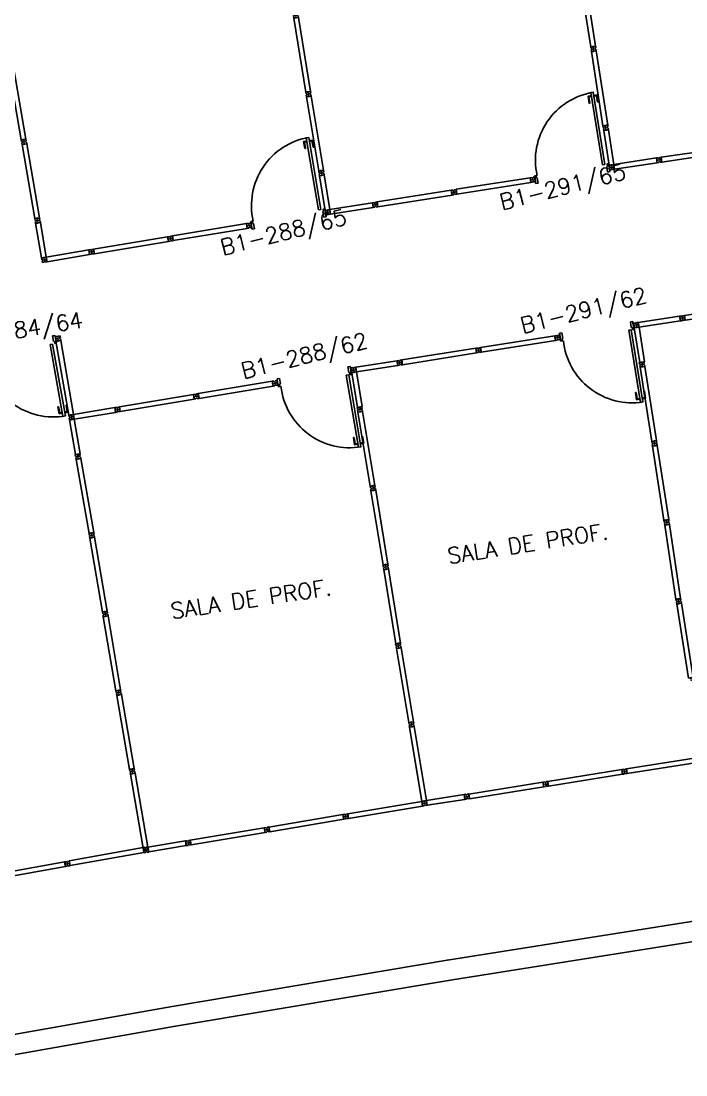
# Model space of a CAD drawing. Header units: millimetres. Extents: x 2757 to 3055, y 1102 to 1216.
# Drawn here: x 2839.09 to 2847.41, y 1183.53 to 1196.73 of the extents above; entities that cross this region are included whole.
import ezdxf

# ---------------------------------------------------------------- set-up
doc = ezdxf.new("R2010")
doc.units = ezdxf.units.MM
for name, color, linetype in [('BANC', 2, 'Continuous'), ('DIV', 2, 'Continuous'), ('TEXTO', 2, 'Continuous'), ('TEXTO-ENDEREÇO', 2, 'Continuous')]:
    doc.layers.add(name, color=color, linetype=linetype)
doc.styles.add('UNB-100', font='simplex.shx', dxfattribs={"height": 0.2})
doc.styles.add('UNB-100-1', font='simplex.shx', dxfattribs={"height": 0.2})

# ---------------------------------------------------------------- blocks, each defined once
blk = doc.blocks.new('DIVMT-SLC')
for p, q in [((-0.03, 0.03), (-0.03, 0.006)), ((-0.008, 0.03), (-0.03, 0.03)), ((-0.0185, 0.006), (-0.03, 0.006)), ((-0.0185, -0.006), (-0.0185, 0.006)), ((-0.008, 0.03), (-0.008, 0.02)), ((-0.008, 0.02), (0.008, 0.02)), ((-0.0051, 0), (0.0051, 0)), ((0.0051, 0), (-0.0051, 0)), ((-0.0051, 0), (0.0051, 0)), ((0, -0.0051), (0, 0.0051)), ((0, 0.0051), (0, -0.0051)), ((0.008, 0.03), (0.008, 0.02)), ((0.008, 0.03), (0.03, 0.03)), ((0.0205, 0.006), (0.03, 0.006)), ((0.0205, -0.006), (0.0205, 0.006)), ((0.0205, 0.006), (0.0205, -0.006)), ((0.0205, 0.006), (0.03, 0.006)), ((0.97, 0.03), (0.03, 0.03)), ((0.03, 0.006), (0.03, 0.03)), ((0.03, -0.03), (0.03, 0.03)), ((0.03, -0.005), (0.03, 0.005)), ((0.97, -0.03), (0.97, 0.03)), ((0.97, 0.03), (0.97, 0.009)), ((0.97, 0.009), (0.97, 0.027)), ((0.9795, 0.006), (0.97, 0.006)), ((0.97, -0.005), (0.97, 0.005)), ((0.9795, 0.006), (0.9795, -0.006)), ((1.0051, 0), (0.9949, 0)), ((1, 0.0051), (1, -0.0051)), ((-0.0185, -0.006), (-0.03, -0.006)), ((-0.03, -0.03), (-0.03, -0.006)), ((-0.008, -0.03), (-0.03, -0.03)), ((-0.008, -0.03), (-0.008, -0.02)), ((-0.008, -0.02), (0.008, -0.02)), ((0.008, -0.03), (0.008, -0.02)), ((0.008, -0.03), (0.03, -0.03)), ((0.0205, -0.006), (0.03, -0.006)), ((0.0205, -0.006), (0.03, -0.006)), ((0.03, -0.006), (0.03, -0.03)), ((0.97, -0.03), (0.03, -0.03)), ((0.9795, -0.006), (0.97, -0.006)), ((0.97, -0.009), (0.97, -0.027))]:
    blk.add_line(p, q)
blk = doc.blocks.new('PDV2D-SLC')
at = {"layer": 'DIV'}
for p, q in [((0.03, 0.05), (0.06, 0.05)), ((0.03, 0.035), (0.03, 0.05)), ((0.03, -0.035), (0.03, 0.035)), ((0.06, 0.05), (0.06, -0.02)), ((0.941, 0.05), (0.941, -0.02)), ((0.971, 0.05), (0.941, 0.05)), ((0.971, 0.035), (0.971, 0.05)), ((0.971, -0.035), (0.971, 0.035)), ((0.03, -0.05), (0.03, -0.035)), ((0.05, -0.05), (0.03, -0.05)), ((0.05, -0.02), (0.06, -0.02)), ((0.05, -0.02), (0.05, -0.05)), ((0.079, -0.05), (0.109, -0.05)), ((0.079, -0.05), (0.079, -0.965)), ((0.109, -0.05), (0.109, -0.965)), ((0.951, -0.02), (0.941, -0.02)), ((0.951, -0.02), (0.951, -0.05)), ((0.951, -0.05), (0.971, -0.05)), ((0.971, -0.05), (0.971, -0.035)), ((0.109, -0.965), (0.079, -0.965))]:
    blk.add_line(p, q, dxfattribs=at)
at = {"layer": 'DIV', "color": 1}
for p, q in [((0.036, -0.925), (0.036, -0.835)), ((0.046, -0.835), (0.036, -0.835)), ((0.046, -0.915), (0.046, -0.835)), ((0.046, -0.915), (0.076, -0.915)), ((0.141, -0.915), (0.111, -0.915)), ((0.141, -0.915), (0.141, -0.835)), ((0.141, -0.835), (0.151, -0.835)), ((0.151, -0.925), (0.151, -0.835)), ((0.036, -0.925), (0.076, -0.925)), ((0.151, -0.925), (0.111, -0.925))]:
    blk.add_line(p, q, dxfattribs=at)
blk.add_arc((0.076, -0.1), 0.865, 270, 3.3214, dxfattribs=at)
blk = doc.blocks.new('MDIVMT-SLC')
for p, q in [((-0.03, 0.03), (-0.03, 0.006)), ((-0.008, 0.03), (-0.03, 0.03)), ((-0.0185, 0.006), (-0.03, 0.006)), ((-0.0185, -0.006), (-0.0185, 0.006)), ((-0.008, 0.03), (-0.008, 0.02)), ((-0.008, 0.02), (0.008, 0.02)), ((-0.0051, 0), (0.0051, 0)), ((-0.0051, 0), (0.0051, 0)), ((0, -0.0051), (0, 0.0051)), ((0, -0.0051), (0, 0.0051)), ((0.008, 0.03), (0.008, 0.02)), ((0.008, 0.03), (0.03, 0.03)), ((0.0205, 0.006), (0.03, 0.006)), ((0.0205, -0.006), (0.0205, 0.006)), ((0.0205, 0.006), (0.03, 0.006)), ((0.0205, -0.006), (0.0205, 0.006)), ((0.03, 0.03), (0.03, -0.03)), ((0.03, 0.03), (0.47, 0.03)), ((0.03, 0.006), (0.03, 0.03)), ((0.03, 0.009), (0.03, 0.027)), ((0.03, 0.005), (0.03, -0.005)), ((0.47, 0.03), (0.47, -0.03)), ((0.4795, 0.006), (0.47, 0.006)), ((0.47, 0.005), (0.47, -0.005)), ((0.4795, -0.006), (0.4795, 0.006)), ((0.4949, 0), (0.5051, 0)), ((0.5051, 0), (0.4949, 0)), ((0.5, -0.0051), (0.5, 0.0051)), ((-0.0185, -0.006), (-0.03, -0.006)), ((-0.03, -0.03), (-0.03, -0.006)), ((-0.008, -0.03), (-0.03, -0.03)), ((-0.008, -0.03), (-0.008, -0.02)), ((-0.008, -0.02), (0.008, -0.02)), ((0.008, -0.03), (0.008, -0.02)), ((0.008, -0.03), (0.03, -0.03)), ((0.0205, -0.006), (0.03, -0.006)), ((0.0205, -0.006), (0.03, -0.006)), ((0.03, -0.006), (0.03, -0.03)), ((0.03, -0.03), (0.03, -0.009)), ((0.03, -0.009), (0.03, -0.027)), ((0.03, -0.03), (0.47, -0.03)), ((0.4795, -0.006), (0.47, -0.006))]:
    blk.add_line(p, q)
blk = doc.blocks.new('MTT-SLC')
for p, q in [((-0.008, 0.03), (-0.03, 0.03)), ((-0.03, 0.03), (-0.03, 0.006)), ((-0.0185, 0.006), (-0.03, 0.006)), ((-0.0185, -0.006), (-0.0185, 0.006)), ((-0.008, 0.03), (-0.008, 0.02)), ((-0.008, 0.02), (0.008, 0.02)), ((-0.0051, 0), (0.0051, 0)), ((0, -0.0051), (0, 0.0051)), ((0.008, 0.03), (0.03, 0.03)), ((0.008, 0.03), (0.008, 0.02)), ((0.0205, -0.006), (0.0205, 0.006)), ((0.0205, 0.006), (0.03, 0.006)), ((0.03, 0.006), (0.03, 0.03)), ((-0.03, -0.03), (-0.03, -0.006)), ((-0.0185, -0.006), (-0.03, -0.006)), ((-0.008, -0.03), (-0.03, -0.03)), ((-0.008, -0.02), (0.008, -0.02)), ((-0.008, -0.03), (-0.008, -0.02)), ((0.008, -0.03), (0.008, -0.02)), ((0.008, -0.03), (0.03, -0.03)), ((0.0205, -0.006), (0.03, -0.006)), ((0.03, -0.006), (0.03, -0.03))]:
    blk.add_line(p, q)
blk = doc.blocks.new('PDV2E-SLC')
at = {"layer": 'DIV', "color": 1}
for p, q in [((0.023, 0.925), (0.063, 0.925)), ((0.023, 0.925), (0.023, 0.835)), ((0.138, 0.925), (0.097, 0.925)), ((0.138, 0.925), (0.138, 0.835)), ((0.033, 0.835), (0.023, 0.835)), ((0.033, 0.915), (0.063, 0.915)), ((0.033, 0.915), (0.033, 0.835)), ((0.128, 0.915), (0.097, 0.915)), ((0.128, 0.915), (0.128, 0.835)), ((0.128, 0.835), (0.137, 0.835))]:
    blk.add_line(p, q, dxfattribs=at)
at = {"layer": 'DIV'}
for p, q in [((0.065, 0.05), (0.065, 0.965)), ((0.095, 0.965), (0.065, 0.965)), ((0.095, 0.05), (0.095, 0.965)), ((0.049, 0.05), (0.029, 0.05)), ((0.029, 0.05), (0.029, 0.035)), ((0.029, 0.035), (0.029, -0.035)), ((0.049, 0.02), (0.049, 0.05)), ((0.049, 0.02), (0.059, 0.02)), ((0.059, -0.05), (0.059, 0.02)), ((0.065, 0.05), (0.095, 0.05)), ((0.928, -0.05), (0.928, 0.02)), ((0.938, 0.02), (0.928, 0.02)), ((0.938, 0.05), (0.958, 0.05)), ((0.938, 0.02), (0.938, 0.05)), ((0.958, 0.05), (0.958, 0.035)), ((0.958, 0.035), (0.958, -0.035)), ((0.029, -0.035), (0.029, -0.05)), ((0.029, -0.05), (0.059, -0.05)), ((0.958, -0.05), (0.928, -0.05)), ((0.958, -0.035), (0.958, -0.05))]:
    blk.add_line(p, q, dxfattribs=at)
at = {"layer": 'DIV', "color": 1}
blk.add_arc((0.062, 0.1), 0.865, 356.6786, 90, dxfattribs=at)
blk = doc.blocks.new('JUNTA')
at = {"color": 2}
for p, q in [((108.699, 164.696), (108.723, 164.698)), ((108.701, 164.674), (108.699, 164.696)), ((108.701, 164.674), (108.711, 164.675)), ((108.703, 164.658), (108.713, 164.659)), ((108.703, 164.658), (108.705, 164.636)), ((108.729, 164.638), (108.705, 164.636)), ((108.711, 164.675), (108.713, 164.659)), ((108.724, 164.687), (108.723, 164.698)), ((108.724, 164.687), (108.736, 164.688)), ((108.727, 164.668), (108.737, 164.669)), ((108.737, 164.669), (108.727, 164.668)), ((108.728, 164.648), (108.74, 164.649)), ((108.74, 164.649), (108.728, 164.648)), ((108.728, 164.648), (108.729, 164.638)), ((108.728, 164.648), (108.729, 164.638)), ((108.731, 164.674), (108.732, 164.664)), ((108.732, 164.664), (108.731, 164.674)), ((108.731, 164.674), (108.732, 164.664)), ((108.759, 164.702), (108.735, 164.699)), ((108.736, 164.688), (108.735, 164.699)), ((108.74, 164.649), (108.741, 164.64)), ((108.74, 164.649), (108.741, 164.64)), ((108.741, 164.64), (108.765, 164.642)), ((108.761, 164.68), (108.751, 164.679)), ((108.751, 164.679), (108.753, 164.663)), ((108.762, 164.664), (108.753, 164.663)), ((108.761, 164.68), (108.759, 164.702)), ((108.762, 164.664), (108.765, 164.642))]:
    blk.add_line(p, q, dxfattribs=at)

msp = doc.modelspace()

# ---------------------------------------------------------------- linework, layer by layer
at = {"layer": 'BANC'}
for p, q in [((2847.926, 1185.519), (2844.451, 1184.967)), ((2847.966, 1185.272), (2844.491, 1184.72)), ((2844.449, 1184.967), (2840.979, 1184.385)), ((2844.491, 1184.72), (2841.021, 1184.138)), ((2840.977, 1184.385), (2837.512, 1183.774)), ((2841.021, 1184.138), (2837.556, 1183.527))]:
    msp.add_line(p, q, dxfattribs=at)
at = {"layer": 'DIV'}
for p, q in [((2846.485, 1194.89), (2846.484, 1194.901)), ((2846.504, 1194.904), (2846.513, 1194.906)), ((2846.506, 1194.893), (2846.504, 1194.904)), ((2846.51, 1194.93), (2847.045, 1195.012)), ((2846.51, 1194.93), (2846.518, 1194.87)), ((2846.513, 1194.909), (2846.51, 1194.927)), ((2846.513, 1194.905), (2846.515, 1194.895)), ((2846.518, 1194.87), (2847.054, 1194.952)), ((2847.067, 1195.015), (2847.045, 1195.012)), ((2847.045, 1195.012), (2847.054, 1194.952)), ((2847.048, 1194.988), (2847.045, 1195.012)), ((2847.058, 1194.989), (2847.048, 1194.988)), ((2847.058, 1194.989), (2847.048, 1194.988)), ((2847.048, 1194.987), (2847.05, 1194.977)), ((2847.059, 1194.977), (2847.05, 1194.976)), ((2847.059, 1194.977), (2847.05, 1194.976)), ((2847.05, 1194.976), (2847.054, 1194.952)), ((2847.075, 1194.955), (2847.054, 1194.952)), ((2847.059, 1194.977), (2847.058, 1194.989)), ((2847.058, 1194.989), (2847.059, 1194.977)), ((2847.067, 1195.015), (2847.068, 1195.005)), ((2847.084, 1195.007), (2847.068, 1195.005)), ((2847.084, 1194.987), (2847.074, 1194.986)), ((2847.074, 1194.986), (2847.084, 1194.987)), ((2847.084, 1194.987), (2847.074, 1194.986)), ((2847.09, 1194.968), (2847.074, 1194.965)), ((2847.075, 1194.955), (2847.074, 1194.965)), ((2847.08, 1194.981), (2847.078, 1194.991)), ((2847.078, 1194.991), (2847.08, 1194.981)), ((2847.082, 1195.017), (2847.104, 1195.02)), ((2847.082, 1195.017), (2847.084, 1195.007)), ((2847.091, 1194.958), (2847.09, 1194.968)), ((2847.091, 1194.958), (2847.113, 1194.961)), ((2847.096, 1194.995), (2847.108, 1194.997)), ((2847.096, 1194.995), (2847.098, 1194.983)), ((2847.098, 1194.983), (2847.109, 1194.985)), ((2847.104, 1195.02), (2847.108, 1194.997)), ((2847.113, 1194.961), (2847.109, 1194.985)), ((2846.479, 1194.895), (2846.489, 1194.896)), ((2846.506, 1194.893), (2846.515, 1194.894)), ((2846.515, 1194.891), (2846.518, 1194.873)), ((2846.518, 1194.87), (2846.515, 1194.891)), ((2842.953, 1194.365), (2843.487, 1194.452)), ((2842.962, 1194.306), (2843.496, 1194.392)), ((2843.509, 1194.455), (2843.487, 1194.452)), ((2843.487, 1194.452), (2843.496, 1194.392)), ((2843.491, 1194.428), (2843.487, 1194.452)), ((2843.5, 1194.429), (2843.491, 1194.428)), ((2843.5, 1194.429), (2843.491, 1194.428)), ((2843.491, 1194.427), (2843.492, 1194.417)), ((2843.502, 1194.417), (2843.493, 1194.416)), ((2843.502, 1194.417), (2843.493, 1194.416)), ((2843.493, 1194.416), (2843.496, 1194.392)), ((2843.518, 1194.396), (2843.496, 1194.392)), ((2843.502, 1194.417), (2843.5, 1194.429)), ((2843.5, 1194.429), (2843.502, 1194.417)), ((2843.509, 1194.455), (2843.51, 1194.445)), ((2843.526, 1194.447), (2843.51, 1194.445)), ((2843.526, 1194.427), (2843.516, 1194.426)), ((2843.516, 1194.426), (2843.526, 1194.427)), ((2843.526, 1194.427), (2843.516, 1194.426)), ((2843.532, 1194.408), (2843.517, 1194.406)), ((2843.518, 1194.396), (2843.517, 1194.406)), ((2843.522, 1194.421), (2843.521, 1194.432)), ((2843.521, 1194.432), (2843.522, 1194.421)), ((2843.525, 1194.457), (2843.546, 1194.461)), ((2843.525, 1194.457), (2843.526, 1194.447)), ((2843.534, 1194.398), (2843.532, 1194.408)), ((2843.534, 1194.398), (2843.556, 1194.401)), ((2843.539, 1194.435), (2843.55, 1194.437)), ((2843.539, 1194.435), (2843.541, 1194.423)), ((2843.541, 1194.423), (2843.552, 1194.425)), ((2843.546, 1194.461), (2843.55, 1194.437)), ((2843.556, 1194.401), (2843.552, 1194.425)), ((2842.923, 1194.33), (2842.933, 1194.331)), ((2842.928, 1194.326), (2842.927, 1194.336)), ((2842.947, 1194.34), (2842.956, 1194.341)), ((2842.949, 1194.328), (2842.947, 1194.34)), ((2842.949, 1194.328), (2842.958, 1194.329)), ((2842.953, 1194.365), (2842.962, 1194.306)), ((2842.956, 1194.344), (2842.953, 1194.362)), ((2842.957, 1194.34), (2842.958, 1194.33)), ((2842.959, 1194.326), (2842.961, 1194.309)), ((2842.962, 1194.306), (2842.959, 1194.326)), ((2839.401, 1193.77), (2839.934, 1193.861)), ((2839.956, 1193.865), (2839.934, 1193.861)), ((2839.934, 1193.861), (2839.944, 1193.802)), ((2839.938, 1193.838), (2839.934, 1193.861)), ((2839.956, 1193.865), (2839.958, 1193.855)), ((2839.973, 1193.857), (2839.958, 1193.855)), ((2839.972, 1193.867), (2839.994, 1193.871)), ((2839.972, 1193.867), (2839.973, 1193.857)), ((2839.986, 1193.845), (2839.997, 1193.847)), ((2839.986, 1193.845), (2839.988, 1193.833)), ((2839.994, 1193.871), (2839.997, 1193.847)), ((2839.371, 1193.735), (2839.381, 1193.736)), ((2839.377, 1193.73), (2839.375, 1193.741)), ((2839.395, 1193.745), (2839.405, 1193.746)), ((2839.397, 1193.733), (2839.395, 1193.745)), ((2839.397, 1193.733), (2839.407, 1193.734)), ((2839.401, 1193.77), (2839.41, 1193.711)), ((2839.404, 1193.749), (2839.401, 1193.767)), ((2839.405, 1193.745), (2839.406, 1193.735)), ((2839.41, 1193.711), (2839.407, 1193.731)), ((2839.407, 1193.731), (2839.41, 1193.714)), ((2839.41, 1193.711), (2839.944, 1193.802)), ((2839.948, 1193.839), (2839.938, 1193.838)), ((2839.948, 1193.839), (2839.938, 1193.838)), ((2839.938, 1193.837), (2839.94, 1193.827)), ((2839.949, 1193.827), (2839.94, 1193.826)), ((2839.949, 1193.827), (2839.94, 1193.826)), ((2839.94, 1193.826), (2839.944, 1193.802)), ((2839.966, 1193.806), (2839.944, 1193.802)), ((2839.949, 1193.827), (2839.948, 1193.839)), ((2839.948, 1193.839), (2839.949, 1193.827)), ((2839.974, 1193.837), (2839.964, 1193.836)), ((2839.964, 1193.836), (2839.974, 1193.837)), ((2839.974, 1193.837), (2839.964, 1193.836)), ((2839.98, 1193.818), (2839.964, 1193.815)), ((2839.966, 1193.806), (2839.964, 1193.815)), ((2839.97, 1193.831), (2839.968, 1193.841)), ((2839.968, 1193.841), (2839.97, 1193.831)), ((2839.981, 1193.808), (2839.98, 1193.818)), ((2839.981, 1193.808), (2840.003, 1193.812)), ((2839.988, 1193.833), (2839.999, 1193.835)), ((2840.003, 1193.812), (2839.999, 1193.835)), ((2846.791, 1192.924), (2846.792, 1192.914)), ((2846.811, 1192.928), (2846.82, 1192.93)), ((2846.811, 1192.928), (2846.813, 1192.916)), ((2847.335, 1193.031), (2846.817, 1192.953)), ((2846.826, 1192.894), (2846.817, 1192.953)), ((2846.822, 1192.919), (2846.82, 1192.929)), ((2847.344, 1192.971), (2846.826, 1192.894)), ((2847.357, 1193.034), (2847.335, 1193.031)), ((2847.339, 1193.007), (2847.335, 1193.031)), ((2847.344, 1192.971), (2847.335, 1193.031)), ((2847.335, 1193.031), (2847.338, 1193.01)), ((2847.338, 1193.01), (2847.336, 1193.028)), ((2847.348, 1193.008), (2847.339, 1193.007)), ((2847.348, 1193.008), (2847.339, 1193.007)), ((2847.341, 1192.996), (2847.339, 1193.006)), ((2847.35, 1192.996), (2847.341, 1192.995)), ((2847.35, 1192.996), (2847.341, 1192.995)), ((2847.341, 1192.995), (2847.344, 1192.971)), ((2847.341, 1192.992), (2847.344, 1192.974)), ((2847.366, 1192.974), (2847.344, 1192.971)), ((2847.348, 1193.008), (2847.35, 1192.996)), ((2847.348, 1193.008), (2847.35, 1192.996)), ((2847.357, 1193.034), (2847.359, 1193.024)), ((2847.374, 1193.026), (2847.359, 1193.024)), ((2847.375, 1193.006), (2847.364, 1193.005)), ((2847.375, 1193.006), (2847.364, 1193.005)), ((2847.38, 1192.987), (2847.365, 1192.984)), ((2847.366, 1192.974), (2847.365, 1192.984)), ((2847.369, 1193.01), (2847.37, 1193)), ((2847.369, 1193.01), (2847.37, 1193)), ((2847.373, 1193.036), (2847.395, 1193.039)), ((2847.373, 1193.036), (2847.374, 1193.026)), ((2847.382, 1192.977), (2847.38, 1192.987)), ((2847.382, 1192.977), (2847.404, 1192.98)), ((2847.387, 1193.014), (2847.398, 1193.016)), ((2847.387, 1193.014), (2847.389, 1193.002)), ((2847.389, 1193.002), (2847.4, 1193.004)), ((2847.395, 1193.039), (2847.398, 1193.016)), ((2847.404, 1192.98), (2847.4, 1193.004)), ((2846.797, 1192.92), (2846.786, 1192.918)), ((2846.786, 1192.918), (2846.797, 1192.92)), ((2846.813, 1192.916), (2846.822, 1192.918)), ((2843.795, 1192.473), (2843.277, 1192.391)), ((2843.804, 1192.414), (2843.286, 1192.332)), ((2843.816, 1192.476), (2843.795, 1192.473)), ((2843.798, 1192.449), (2843.795, 1192.473)), ((2843.804, 1192.414), (2843.795, 1192.473)), ((2843.795, 1192.473), (2843.798, 1192.452)), ((2843.798, 1192.452), (2843.795, 1192.47)), ((2843.808, 1192.451), (2843.798, 1192.449)), ((2843.808, 1192.451), (2843.798, 1192.449)), ((2843.8, 1192.438), (2843.798, 1192.448)), ((2843.81, 1192.439), (2843.8, 1192.437)), ((2843.81, 1192.439), (2843.8, 1192.437)), ((2843.8, 1192.437), (2843.804, 1192.414)), ((2843.801, 1192.434), (2843.803, 1192.417)), ((2843.826, 1192.417), (2843.804, 1192.414)), ((2843.808, 1192.451), (2843.81, 1192.439)), ((2843.808, 1192.451), (2843.81, 1192.439)), ((2843.816, 1192.476), (2843.818, 1192.467)), ((2843.834, 1192.469), (2843.818, 1192.467)), ((2843.834, 1192.449), (2843.824, 1192.447)), ((2843.834, 1192.449), (2843.824, 1192.447)), ((2843.84, 1192.429), (2843.824, 1192.427)), ((2843.826, 1192.417), (2843.824, 1192.427)), ((2843.828, 1192.453), (2843.83, 1192.443)), ((2843.828, 1192.453), (2843.83, 1192.443)), ((2843.832, 1192.479), (2843.854, 1192.482)), ((2843.832, 1192.479), (2843.834, 1192.469)), ((2843.841, 1192.42), (2843.84, 1192.429)), ((2843.841, 1192.42), (2843.863, 1192.423)), ((2843.846, 1192.457), (2843.858, 1192.459)), ((2843.846, 1192.457), (2843.848, 1192.445)), ((2843.848, 1192.445), (2843.859, 1192.447)), ((2843.854, 1192.482), (2843.858, 1192.459)), ((2843.863, 1192.423), (2843.859, 1192.447)), ((2843.257, 1192.358), (2843.247, 1192.356)), ((2843.247, 1192.356), (2843.257, 1192.358)), ((2843.251, 1192.362), (2843.252, 1192.352)), ((2843.271, 1192.366), (2843.28, 1192.368)), ((2843.271, 1192.366), (2843.273, 1192.354)), ((2843.273, 1192.354), (2843.282, 1192.356)), ((2843.286, 1192.332), (2843.277, 1192.391)), ((2843.282, 1192.357), (2843.28, 1192.367)), ((2840.259, 1191.885), (2839.741, 1191.799)), ((2840.28, 1191.889), (2840.259, 1191.885)), ((2840.262, 1191.862), (2840.259, 1191.885)), ((2840.268, 1191.826), (2840.259, 1191.885)), ((2840.259, 1191.885), (2840.262, 1191.865)), ((2840.262, 1191.865), (2840.259, 1191.882)), ((2840.28, 1191.889), (2840.282, 1191.879)), ((2840.298, 1191.882), (2840.282, 1191.879)), ((2840.292, 1191.866), (2840.294, 1191.856)), ((2840.292, 1191.866), (2840.294, 1191.856)), ((2840.296, 1191.892), (2840.318, 1191.895)), ((2840.296, 1191.892), (2840.298, 1191.882)), ((2840.31, 1191.87), (2840.322, 1191.871)), ((2840.31, 1191.87), (2840.312, 1191.858)), ((2840.318, 1191.895), (2840.322, 1191.871)), ((2839.712, 1191.764), (2839.722, 1191.766)), ((2839.722, 1191.766), (2839.712, 1191.764)), ((2839.716, 1191.77), (2839.717, 1191.76)), ((2839.736, 1191.774), (2839.745, 1191.776)), ((2839.736, 1191.774), (2839.738, 1191.762)), ((2839.738, 1191.762), (2839.747, 1191.764)), ((2839.751, 1191.74), (2839.741, 1191.799)), ((2839.747, 1191.765), (2839.745, 1191.775)), ((2840.268, 1191.826), (2839.751, 1191.74)), ((2840.272, 1191.863), (2840.262, 1191.862)), ((2840.272, 1191.863), (2840.262, 1191.862)), ((2840.264, 1191.851), (2840.263, 1191.861)), ((2840.274, 1191.851), (2840.264, 1191.85)), ((2840.274, 1191.851), (2840.264, 1191.85)), ((2840.264, 1191.85), (2840.268, 1191.826)), ((2840.265, 1191.847), (2840.268, 1191.829)), ((2840.29, 1191.83), (2840.268, 1191.826)), ((2840.272, 1191.863), (2840.274, 1191.851)), ((2840.272, 1191.863), (2840.274, 1191.851)), ((2840.298, 1191.861), (2840.288, 1191.86)), ((2840.298, 1191.861), (2840.288, 1191.86)), ((2840.304, 1191.842), (2840.288, 1191.84)), ((2840.29, 1191.83), (2840.288, 1191.84)), ((2840.306, 1191.832), (2840.304, 1191.842)), ((2840.306, 1191.832), (2840.328, 1191.836)), ((2840.312, 1191.858), (2840.324, 1191.86)), ((2840.328, 1191.836), (2840.324, 1191.86)), ((2844.163, 1186.964), (2844.635, 1187.038)), ((2844.656, 1187.042), (2844.635, 1187.038)), ((2844.635, 1187.038), (2844.645, 1186.979)), ((2844.639, 1187.014), (2844.635, 1187.038)), ((2844.648, 1187.016), (2844.639, 1187.014)), ((2844.648, 1187.016), (2844.639, 1187.014)), ((2844.639, 1187.013), (2844.641, 1187.003)), ((2844.65, 1187.004), (2844.641, 1187.002)), ((2844.65, 1187.004), (2844.641, 1187.002)), ((2844.641, 1187.002), (2844.645, 1186.979)), ((2844.666, 1186.982), (2844.645, 1186.979)), ((2844.65, 1187.004), (2844.648, 1187.016)), ((2844.648, 1187.016), (2844.65, 1187.004)), ((2844.656, 1187.042), (2844.658, 1187.032)), ((2844.674, 1187.034), (2844.658, 1187.032)), ((2844.674, 1187.014), (2844.664, 1187.012)), ((2844.664, 1187.012), (2844.674, 1187.014)), ((2844.674, 1187.014), (2844.664, 1187.012)), ((2844.68, 1186.995), (2844.665, 1186.992)), ((2844.666, 1186.982), (2844.665, 1186.992)), ((2844.67, 1187.008), (2844.668, 1187.018)), ((2844.668, 1187.018), (2844.67, 1187.008)), ((2844.672, 1187.044), (2844.694, 1187.048)), ((2844.672, 1187.044), (2844.674, 1187.034)), ((2844.682, 1186.985), (2844.68, 1186.995)), ((2844.682, 1186.985), (2844.704, 1186.989)), ((2844.687, 1187.022), (2844.698, 1187.024)), ((2844.687, 1187.022), (2844.689, 1187.01)), ((2844.689, 1187.01), (2844.7, 1187.012)), ((2844.694, 1187.048), (2844.698, 1187.024)), ((2844.704, 1186.989), (2844.7, 1187.012)), ((2844.133, 1186.928), (2844.144, 1186.93)), ((2844.139, 1186.924), (2844.138, 1186.934)), ((2844.158, 1186.938), (2844.167, 1186.94)), ((2844.16, 1186.926), (2844.158, 1186.938)), ((2844.16, 1186.926), (2844.169, 1186.928)), ((2844.163, 1186.964), (2844.173, 1186.904)), ((2844.167, 1186.943), (2844.164, 1186.961)), ((2844.167, 1186.939), (2844.169, 1186.929)), ((2844.17, 1186.925), (2844.173, 1186.907)), ((2844.173, 1186.904), (2844.17, 1186.925)), ((2844.173, 1186.904), (2844.645, 1186.979)), ((2840.674, 1186.379), (2841.145, 1186.458)), ((2841.167, 1186.461), (2841.145, 1186.458)), ((2841.145, 1186.458), (2841.155, 1186.399)), ((2841.149, 1186.434), (2841.145, 1186.458)), ((2841.167, 1186.461), (2841.168, 1186.452)), ((2841.184, 1186.454), (2841.168, 1186.452)), ((2841.182, 1186.464), (2841.204, 1186.468)), ((2841.182, 1186.464), (2841.184, 1186.454)), ((2841.204, 1186.468), (2841.208, 1186.444)), ((2840.645, 1186.344), (2840.655, 1186.345)), ((2840.651, 1186.339), (2840.649, 1186.35)), ((2840.669, 1186.354), (2840.678, 1186.356)), ((2840.671, 1186.342), (2840.669, 1186.354)), ((2840.671, 1186.342), (2840.68, 1186.344)), ((2840.674, 1186.379), (2840.684, 1186.32)), ((2840.678, 1186.359), (2840.675, 1186.376)), ((2840.678, 1186.355), (2840.68, 1186.345)), ((2840.681, 1186.341), (2840.684, 1186.323)), ((2840.684, 1186.32), (2840.681, 1186.341)), ((2840.684, 1186.32), (2841.155, 1186.399)), ((2841.159, 1186.436), (2841.149, 1186.434)), ((2841.159, 1186.436), (2841.149, 1186.434)), ((2841.149, 1186.433), (2841.151, 1186.423)), ((2841.161, 1186.424), (2841.151, 1186.422)), ((2841.161, 1186.424), (2841.151, 1186.422)), ((2841.151, 1186.422), (2841.155, 1186.399)), ((2841.177, 1186.402), (2841.155, 1186.399)), ((2841.161, 1186.424), (2841.159, 1186.436)), ((2841.159, 1186.436), (2841.161, 1186.424)), ((2841.185, 1186.434), (2841.175, 1186.432)), ((2841.175, 1186.432), (2841.185, 1186.434)), ((2841.185, 1186.434), (2841.175, 1186.432)), ((2841.191, 1186.415), (2841.175, 1186.412)), ((2841.177, 1186.402), (2841.175, 1186.412)), ((2841.181, 1186.428), (2841.179, 1186.438)), ((2841.179, 1186.438), (2841.181, 1186.428)), ((2841.193, 1186.405), (2841.191, 1186.415)), ((2841.193, 1186.405), (2841.214, 1186.409)), ((2841.197, 1186.442), (2841.208, 1186.444)), ((2841.197, 1186.442), (2841.199, 1186.431)), ((2841.199, 1186.431), (2841.21, 1186.433)), ((2841.214, 1186.409), (2841.21, 1186.433))]:
    msp.add_line(p, q, dxfattribs=at)

# ---------------------------------------------------------------- block references
for name, p, rotation in [('DIVMT-SLC', (2846.102, 1197.366), 278.8130446314529), ('DIVMT-SLC', (2842.525, 1196.798), 279.3008529647862), ('DIVMT-SLC', (2846.256, 1196.378), 278.8114057824097), ('DIVMT-SLC', (2838.952, 1196.199), 279.7886612981195), ('DIVMT-SLC', (2842.686, 1195.811), 279.2992141157431), ('PDV2D-SLC', (2846.484, 1194.895), 189.1810117476949), ('MDIVMT-SLC', (2846.409, 1195.39), 278.7244715976407), ('DIVMT-SLC', (2839.122, 1195.214), 279.7870224490765), ('PDV2D-SLC', (2842.928, 1194.331), 189.6688117476949), ('DIVMT-SLC', (2848.068, 1195.133), 188.4456163252503), ('MTT-SLC', (2846.484, 1194.895), 8.778451221047264), ('MDIVMT-SLC', (2842.848, 1194.824), 279.212279930974), ('DIVMT-SLC', (2845.497, 1194.739), 188.830069516503), ('DIVMT-SLC', (2844.509, 1194.582), 188.9334163252502), ('MDIVMT-SLC', (2839.292, 1194.228), 279.7000882643073), ('MTT-SLC', (2842.928, 1194.331), 9.26625122104724), ('DIVMT-SLC', (2841.942, 1194.165), 189.3178695165031), ('DIVMT-SLC', (2840.955, 1194), 189.4212163252502), ('MTT-SLC', (2839.376, 1193.736), 9.754051221047265), ('DIVMT-SLC', (2848.358, 1193.154), 188.5709570910109), ('PDV2E-SLC', (2846.785, 1192.919), 189.1373210881017), ('MDIVMT-SLC', (2846.792, 1192.919), 278.8582011808071), ('DIVMT-SLC', (2845.804, 1192.761), 188.9500643700644), ('JUNTA', (2742.249, 1021.079), 3.893434270253876), ('DIVMT-SLC', (2839.717, 1191.765), 99.81954837845933), ('DIVMT-SLC', (2844.816, 1192.605), 189.0587570910109), ('PDV2E-SLC', (2843.245, 1192.356), 189.6251210881017), ('DIVMT-SLC', (2846.864, 1192.425), 278.9909485882042), ('MDIVMT-SLC', (2843.252, 1192.357), 279.3460095141405), ('DIVMT-SLC', (2842.266, 1192.19), 189.4378643700644), ('DIVMT-SLC', (2841.279, 1192.026), 189.546557091011), ('DIVMT-SLC', (2843.329, 1191.863), 279.4787569215375), ('MDIVMT-SLC', (2839.717, 1191.765), 279.8338178474738), ('DIVMT-SLC', (2847.021, 1191.437), 278.7624708919032), ('DIVMT-SLC', (2839.798, 1191.271), 279.9665652548708), ('DIVMT-SLC', (2843.493, 1190.877), 279.2502792252366), ('DIVMT-SLC', (2847.173, 1190.448), 278.6188975855575), ('DIVMT-SLC', (2839.971, 1190.286), 279.7380875585699), ('DIVMT-SLC', (2843.654, 1189.89), 279.1067059188908), ('DIVMT-SLC', (2847.323, 1189.46), 278.9532705406265), ('DIVMT-SLC', (2840.14, 1189.301), 279.5945142522242), ('DIVMT-SLC', (2843.812, 1188.902), 279.4410788739598), ('DIVMT-SLC', (2840.307, 1188.315), 279.9288872072931), ('DIVMT-SLC', (2843.976, 1187.916), 279.3407724415407), ('DIVMT-SLC', (2847.632, 1187.484), 189.0126496527135), ('DIVMT-SLC', (2840.479, 1187.33), 279.8285807748741), ('DIVMT-SLC', (2846.645, 1187.327), 189.2069354532433), ('DIVMT-SLC', (2845.657, 1187.17), 189.1181647575261), ('DIVMT-SLC', (2844.139, 1186.929), 189.5004496527135), ('MTT-SLC', (2844.139, 1186.929), 9.036656325960317), ('DIVMT-SLC', (2843.152, 1186.764), 189.6947354532434), ('DIVMT-SLC', (2842.166, 1186.599), 189.6059647575262), ('DIVMT-SLC', (2840.649, 1186.35), 190.1825354532434), ('MTT-SLC', (2840.65, 1186.344), 9.52445632596029), ('DIVMT-SLC', (2839.665, 1186.171), 190.1825354532434)]:
    msp.add_blockref(name, p, dxfattribs=dict(at, rotation=rotation))
at = {"layer": 'DIV', "xscale": -1, "rotation": 10.10711293546836}
msp.add_blockref('PDV2D-SLC', (2839.548, 1192.745), dxfattribs=at)

# ---------------------------------------------------------------- texts
at = {"layer": 'TEXTO', "style": 'UNB-100'}
for rotation, p in [(8.8573, (2844.444, 1189.927)), (8.5063, (2840.975, 1189.238))]:
    msp.add_text('SALA DE PROF.', height=0.2, rotation=rotation, dxfattribs=at).set_placement(p)
at = {"layer": 'TEXTO-ENDEREÇO', "style": 'UNB-100-1'}
for s, rotation, p in [('B1-291/65', 14.0866, (2845.109, 1194.358)), ('B1-288/65', 14.0866, (2841.611, 1193.789)), ('B1-291/62', 14.0866, (2845.37, 1192.811)), ('B1-284/64', 9.2719, (2838.274, 1192.629)), ('B1-288/62', 14.0866, (2841.872, 1192.242))]:
    msp.add_text(s, height=0.2, rotation=rotation, dxfattribs=at).set_placement(p)

doc.saveas('drawing.dxf')
